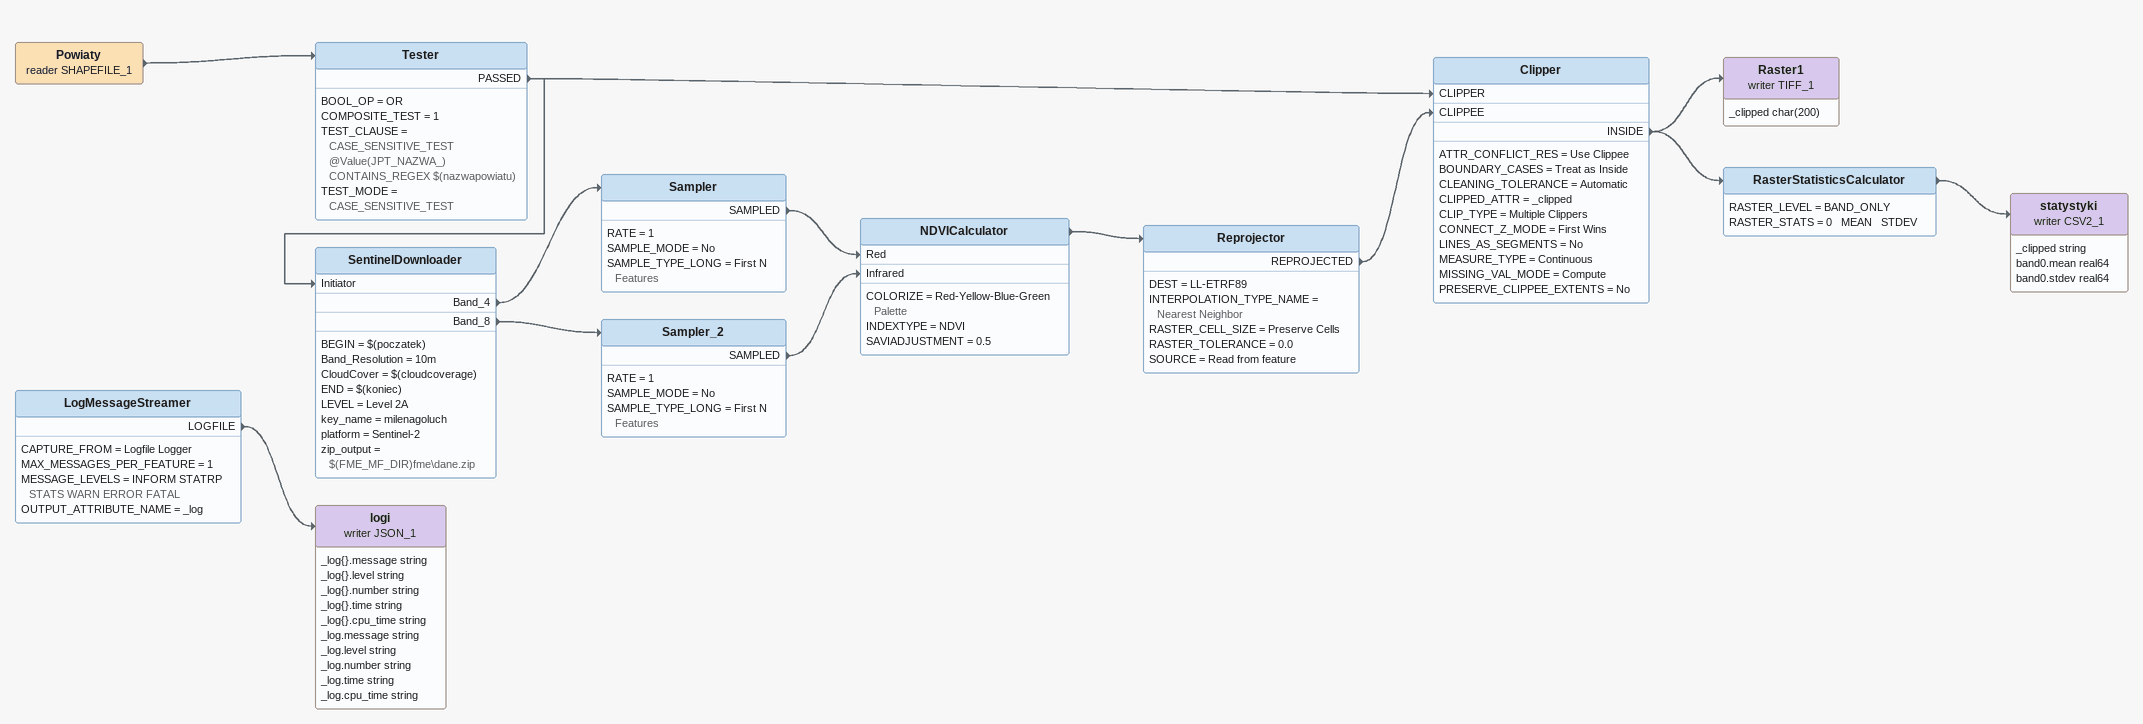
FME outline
Powiaty (reader SHAPEFILE_1)
    -> Tester
Tester
    BOOL_OP = OR
    COMPOSITE_TEST = 1
    TEST_CLAUSE = CASE_SENSITIVE_TEST @Value(JPT_NAZWA_) CONTAINS_REGEX $(nazwapowiatu)
    TEST_MODE = CASE_SENSITIVE_TEST
    PASSED -> SentinelDownloader [Initiator]
    PASSED -> Clipper [CLIPPER]
SentinelDownloader
    BEGIN = $(poczatek)
    Band_Resolution = 10m
    CloudCover = $(cloudcoverage)
    END = $(koniec)
    LEVEL = Level 2A
    key_name = milenagoluch
    platform = Sentinel-2
    zip_output = $(FME_MF_DIR)fme\dane.zip
    Band_4 -> Sampler
    Band_8 -> Sampler_2
Sampler
    RATE = 1
    SAMPLE_MODE = No
    SAMPLE_TYPE_LONG = First N Features
    SAMPLED -> NDVICalculator [Red]
Sampler_2
    RATE = 1
    SAMPLE_MODE = No
    SAMPLE_TYPE_LONG = First N Features
    SAMPLED -> NDVICalculator [Infrared]
NDVICalculator
    COLORIZE = Red-Yellow-Blue-Green Palette
    INDEXTYPE = NDVI
    SAVIADJUSTMENT = 0.5
    -> Reprojector
Reprojector
    DEST = LL-ETRF89
    INTERPOLATION_TYPE_NAME = Nearest Neighbor
    RASTER_CELL_SIZE = Preserve Cells
    RASTER_TOLERANCE = 0.0
    SOURCE = Read from feature
    REPROJECTED -> Clipper [CLIPPEE]
Clipper
    ATTR_CONFLICT_RES = Use Clippee
    BOUNDARY_CASES = Treat as Inside
    CLEANING_TOLERANCE = Automatic
    CLIPPED_ATTR = _clipped
    CLIP_TYPE = Multiple Clippers
    CONNECT_Z_MODE = First Wins
    LINES_AS_SEGMENTS = No
    MEASURE_TYPE = Continuous
    MISSING_VAL_MODE = Compute
    PRESERVE_CLIPPEE_EXTENTS = No
    INSIDE -> Raster1 (writer TIFF_1)
    INSIDE -> RasterStatisticsCalculator
Raster1 (writer TIFF_1)
    attributes: _clipped char(200)
RasterStatisticsCalculator
    RASTER_LEVEL = BAND_ONLY
    RASTER_STATS = 0   MEAN   STDEV
    -> statystyki (writer CSV2_1)
statystyki (writer CSV2_1)
    attributes: _clipped string, band0.mean real64, band0.stdev real64
LogMessageStreamer
    CAPTURE_FROM = Logfile Logger
    MAX_MESSAGES_PER_FEATURE = 1
    MESSAGE_LEVELS = INFORM STATRP STATS WARN ERROR FATAL
    OUTPUT_ATTRIBUTE_NAME = _log
    LOGFILE -> logi (writer JSON_1)
logi (writer JSON_1)
    attributes: _log{}.message string, _log{}.level string, _log{}.number string, _log{}.time string, _log{}.cpu_time string, _log.message string, _log.level string, _log.number string, _log.time string, _log.cpu_time string
